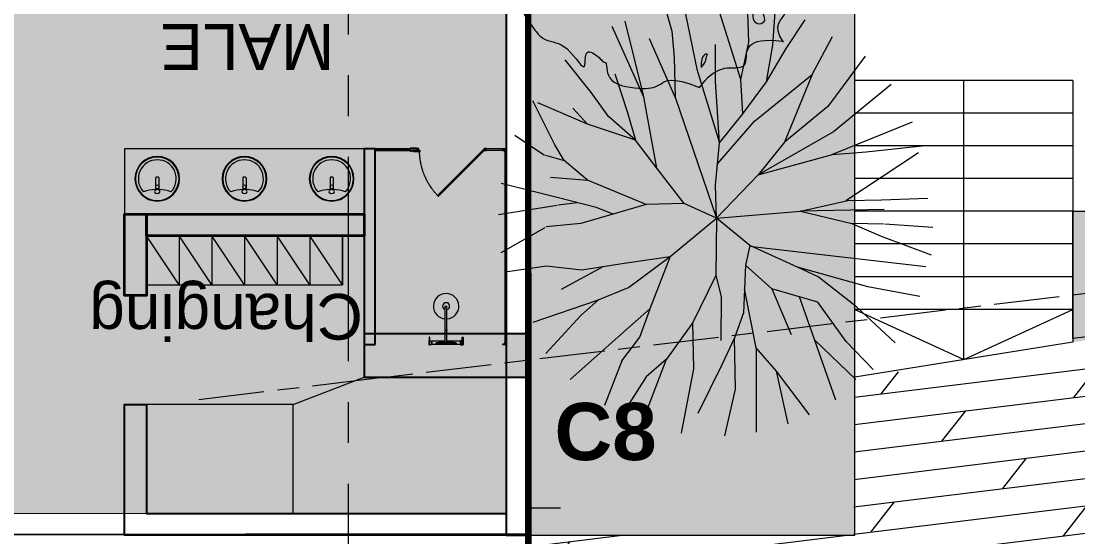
# Model space of a CAD drawing. Header units: millimetres. Extents: x -100356 to 314685, y 446 to 1273965.
# Drawn here: x 77091 to 86788, y 817353 to 822088 of the extents above; entities that cross this region are included whole.
import ezdxf

# ---------------------------------------------------------------- set-up
doc = ezdxf.new("R2010")
doc.units = ezdxf.units.MM
for name, pattern in [('CENTER', [2, 1.25, -0.25, 0.25, -0.25]), ('Dash', [6, 3, -3]), ('DASHED2', [0.375, 0.25, -0.125]), ('gf$0$CENTER2', [28.574999999999996, 19.05, -3.174999999999999, 3.174999999999999, -3.174999999999999]), ('gf$0$Kume - Grid Line', [10.5, 5.999999999999999, -1.25, 2, -1.25]), ('Kume - D_W Swings', [4.4, 1.5, -0.7, 1.5, -0.7])]:
    doc.linetypes.add(name, pattern=pattern)
for name, color, linetype, lineweight in [('20180221 BF$0$TUONG 2', 2, 'Continuous', 25), ('20180330-Ascent Plaza-TP-Ban ve so bo$0$KÍNH', 150, 'Continuous', 9), ('@ color hatch', 7, 'Continuous', 13), ('A-_DOOR----_E', 7, 'Continuous', 9), ('A.Concrete', 7, 'Continuous', 25), ('A1 - dp$0$FURNITURE', 8, 'Continuous', 5), ('A1 - dp$0$TUONG 2', 2, 'Continuous', 25), ('gf$0$A.Axis', 251, 'gf$0$CENTER2', 13), ('GJ', 1, 'Continuous', 13), ('Hatch-wall', 251, 'Continuous', 5), ('LC.HA', 250, 'Continuous', 9), ('LGI', 250, 'CENTER', 9), ('luoicot', 30, 'Continuous', 13), ('M-_SANIFIXR_E', 7, 'Continuous', 9), ('net thay', 137, 'Continuous', 15), ('TEXT', 6, 'Continuous', 20), ('Text 35', 250, 'Continuous', 15), ('TUONG 2', 2, 'Continuous', 35)]:
    doc.layers.add(name, color=color, linetype=linetype, lineweight=lineweight)
doc.layers.add('STR', color=7, linetype='Continuous')
doc.styles.add('ARIAL', font='Font - TrueType - Arial Bold.ttf')
doc.styles.add('VnArial', font='Font - TrueType - Arial.ttf')

# ---------------------------------------------------------------- blocks, each defined once
blk = doc.blocks.new('110_植栽_中_高木 - 落葉2_φ4000_H4000-V1-IDEA-4th Storey - Detail')
at = {"color": 139}
blk.add_circle((0, 0), 4.083539209320726, dxfattribs=at)
for points, knots in [([(365.8336339197122, 1970.758105612942), (182.024731166719, 1885.046606622171), (-187.9866294023814, 1991.145656943729), (83.71792239812203, 1850.718741303834), (-16.84201142261736, 1663.785694014805), (-147.572214932472, 1793.799395279086), (-283.4330709030619, 1866.646287958429)], [0, 0, 0, 0, 0.2443081337377229, 0.4912010019798524, 0.6832633446483942, 0.8338532355819013, 0.8338532355819013, 0.8338532355819013, 0.8338532355819013]), ([(1917.051509305194, 182.5020730877877), (1638.844395638269, 267.5585235358449), (1765.825428643147, 511.2544151605107), (1662.534473966341, 628.6739547642064), (1706.248314810451, 614.8817401702399), (1383.118931957346, 479.6976839306299), (1623.581479173503, 842.7980422936962), (1513.345203686389, 874.0407269198913), (1212.085104415193, 702.1880609825603), (1438.516716894635, 1010.081859185302), (1163.536683980317, 992.2879836169304), (1349.253460765642, 1294.846138203109), (1271.844893839094, 1442.272534434334), (1076.783058199217, 1450.098738462606), (951.9868307469296, 1528.984228550107), (942.355566635204, 1721.684780452459), (816.915749997017, 1496.121988930274), (605.3928072081762, 1868.184815135202), (366.5776544621913, 1966.118211921363)], [0, 0, 0, 0, 0.1954764873729301, 0.3246080807841762, 0.4741707537678634, 0.6992926840615917, 0.9430229745900518, 1.185822686116785, 1.414190091502004, 1.68613497291543, 1.960294277191301, 2.176068294551539, 2.370094760786492, 2.507984366272034, 2.65302817787326, 2.815093333388019, 3.053050596240767, 3.308650981133689, 3.308650981133689, 3.308650981133689, 3.308650981133689]), ([(-283.4330709030619, 1866.646287958429), (-364.1053146285703, 1737.543710789294), (-352.6621694163186, 1946.770492235781), (-886.0333763314993, 1742.028468577599), (-859.2790209038649, 1487.477780301415), (-1059.81911036669, 1784.909230028221), (-1417.150578713859, 1250.594508811366), (-1466.576539114001, 1237.350862637046), (-1417.150578713859, 1052.795296495839), (-1540.615888610482, 981.5125665913802), (-1616.380884073966, 1189.67518081225), (-1585.418251411, 895.0854091945803), (-1843.603309766972, 795.9774509082199), (-1947.065013787709, 520.4747243550373), (-1727.097471033281, 398.5678818837623), (-2013.17153600743, 158.523239474569), (-1607.353212073096, 150.0764162237756), (-1927.840925285826, 0.630541208141949), (-2015.3317482149, -186.9941340442747), (-1845.817625020747, -356.5082572384272), (-1675.24037877738, -185.9310109951184), (-1426.961244915321, -770.8399958889349), (-1865.316253335855, -321.9178309247945), (-1793.692285201745, -774.1337682191515), (-1479.331949677086, -975.5037204277469), (-1595.030449785001, -1042.302280609903), (-1467.757738535467, -1224.066549493582), (-1318.646071547933, -1437.02007948386), (-1075.43483340391, -1398.739960761799), (-797.8918176551815, -1871.035988067044), (-887.5878946124576, -1449.049123711709), (-676.1626681283233, -1602.658542245626), (-633.6914458587416, -1662.994508486125), (-592.5082461864222, -1640.882925078855), (-621.0146317949984, -1912.103067031887), (-149.7007300818805, -1972.135024277319), (9.14349533431232, -1930.341002262197), (130.4952378650778, -1809.666685537668), (465.5867365710437, -1945.052439069259)], [0, 0, 0, 0, 0.2551105489952942, 0.5385779040421137, 0.8628323798634627, 1.206627356599234, 1.49443389689193, 1.736400794001452, 1.841604848161207, 1.993383844255066, 2.173912043445651, 2.391073054556892, 2.628128826317921, 2.852957209684163, 3.104275514588132, 3.386110310659415, 3.695867653595903, 3.960124601196598, 4.178948190932685, 4.367044962266493, 4.672267997229715, 5.083493609718781, 5.553943908003594, 5.952736294592933, 6.21650924788471, 6.415770044232579, 6.584038465864664, 6.783094351566172, 7.07125644146267, 7.406292449756776, 7.745465215254528, 7.95503851567409, 8.059441608010253, 8.166955523352062, 8.384196213201125, 8.633563640704041, 8.855160081706682, 9.045666770768399, 9.045666770768399, 9.045666770768399, 9.045666770768399]), ([(1425.867045371037, -1424.089916930068), (1281.067804496386, -1228.064217274776), (1585.559578247136, -1069.877564820752), (1239.559020580258, -940.4376814151765), (1552.245870944229, -893.2500760892872), (1654.016987287207, -988.4976171820308), (1822.744367209496, -729.705350692966), (1816.204475134611, -532.1939084337209), (1763.21791411005, -280.6775106755085), (1883.05265069491, -56.28041840170044), (1917.051509305194, 182.5020730878459)], [0, 0, 0, 0, 0.2602696423532189, 0.5402776649011819, 0.7648325053200407, 0.9729255080642645, 1.148736406630297, 1.356568084136579, 1.549553351123584, 1.754397608701417, 1.754397608701417, 1.754397608701417, 1.754397608701417]), ([(47.11920354492031, 44.82459022692638), (72.17139245726867, -48.67145163478563), (47.35383828822523, -116.8571213203249), (-13.67498244316084, -116.8571213203249), (-94.40809231851017, -109.7938894350664), (-110.6587756767403, -49.14551348437089), (-63.89626652025618, 44.82459022692638)], [0, 0, 0, 0, 0.06298794835798491, 0.1216690485470552, 0.1776779442636637, 0.245698436042966, 0.245698436042966, 0.245698436042966, 0.245698436042966]), ([(1489.528463115392, -698.4945496213622), (1558.626047922298, -629.3969648144557), (1571.436983678723, -616.5860290580895), (1496.10608624341, -573.0937151455437), (1609.953662315558, -470.5848972165841), (1477.530641562596, -386.2035952492733), (1635.730920088128, -266.9911346388399), (1521.46446689358, -142.6529088192619), (1401.188088310882, -380.9673140290543), (1311.616918294516, -193.0870449628565), (1377.547090989945, -450.9415355212404), (1193.133400338818, -360.6350292943534), (1203.463939038105, -586.9289664733224), (1457.221974712797, -421.1198580092168), (1405.866488227446, -611.3656312666135), (1497.087547274015, -702.5866903131246)], [0, 0, 0, 0, 0.05545187239706677, 0.1260716918052718, 0.2346686232856515, 0.3736416434709259, 0.5168994966368274, 0.6902108024521638, 0.866270124040647, 1.068926282079531, 1.254738596882081, 1.445578870364791, 1.646528748333133, 1.845214155794184, 2.01723629905058, 2.01723629905058, 2.01723629905058, 2.01723629905058]), ([(1254.161274262238, -974.875048691465), (1148.119576182449, -974.875048691465), (1061.35623096046, -1082.018856997602), (1079.058516277059, -1182.413505879347), (1146.818525054085, -1229.859574814211), (1241.860886007431, -1174.986842133338), (1169.479577079008, -1076.998781982169), (1251.118656054256, -1098.87390726438), (1307.777492045891, -1066.161913052725), (1265.209728105227, -974.875048691465)], [0, 0, 0, 0, 0.09455747389247111, 0.1827386351125621, 0.2632309143055276, 0.3491581973984682, 0.4355774142743436, 0.5098789920048055, 0.5784121538334418, 0.5784121538334418, 0.5784121538334418, 0.5784121538334418]), ([(465.5867365709273, -1945.052439069259), (640.478155073477, -1695.281608338642), (943.659977119707, -1741.938075501181), (1023.826270919002, -1661.771781701886), (988.4398268603254, -1360.533180837054), (1415.461209299276, -1412.964813775965)], [0, 0, 0, 0, 0.1982275061669139, 0.3960164778386281, 0.6275645962289388, 0.6275645962289388, 0.6275645962289388, 0.6275645962289388]), ([(481.5814669696265, -1714.579355883296), (538.477256680897, -1657.683566171909), (538.4772566808388, -1577.205871752754), (577.8477710683364, -1554.475294673), (482.2415370680974, -1562.83975631051), (482.2415370682138, -1708.968360487022)], [0, 0, 0, 0, 0.05643089622439371, 0.1171019053180198, 0.1957220914013187, 0.1957220914013187, 0.1957220914013187, 0.1957220914013187])]:
    blk.add_open_spline(points, degree=3, knots=knots, dxfattribs=at)
blk.add_open_spline([(-63.89626652025618, 44.82459022692638), (47.11920354492031, 44.82459022692638)], degree=1, dxfattribs=at)
blk = doc.blocks.new('110_植栽_中_高木 - 落葉1_φ4000_H5500-1445069-IDEA-4th Storey - Detail')
at = {"color": 139}
for p, q in [((-472.3833775519161, 1941.199493805179), (-408.4149558542995, 1714.849030846497)), ((-305.9823082759976, 1976.467862185324), (-180.7300701140193, 1367.584047282347)), ((224.3444087506505, 1271.989784197533), (-5.024473547935486, 2000.006284463801)), ((298.361235499382, 1613.364448597305), (285.0053920748178, 1979.601553272223)), ((518.1939491034718, 1585.750262425165), (540.9555240870686, 1934.037540279562)), ((-667.1264414931647, 1110.7801860295), (-958.0581679343013, 1759.767871280201)), ((-670.4398627280025, 1128.675911665079), (-837.7422901390819, 1807.726393850171)), ((640.9155051709386, 1556.773319429369), (813.1387722492218, 1820.02837959968)), ((-408.4149558542995, 1714.849030846497), (-388.7322772740154, 1473.737182348501)), ((879.2419983148575, 1317.288074884564), (1065.41289567959, 1665.346866565058)), ((-378.8910514115123, 1109.608196430025), (-614.5516459941864, 1644.93996847677)), ((-9.841452479362488, 1257.227945313207), (-9.841452479246072, 1591.832800116739)), ((224.3444087506505, 1271.989784197533), (298.361235499382, 1613.364448597305)), ((458.851465582964, 1251.692142394953), (518.1939491034718, 1585.750262425165)), ((458.851465582964, 1251.692142394953), (640.9155051709386, 1556.773319429485)), ((-388.7322772740154, 1473.737182348501), (-378.8910514115123, 1109.608196430025)), ((1363.799518465996, 1486.910044963588), (1020.801876902697, 1023.786250739591)), ((-1146.513700246694, 1148.973553468008), (-1389.116375565529, 1451.320603289409)), ((-180.7300701140193, 1367.584047282347), (29.52367794525344, 691.3524679344846)), ((-933.7781118154526, 1323.716515256441), (-819.2167762516765, 977.9643459039507)), ((242.3422285318375, 956.4526446290547), (224.3444087506505, 1271.989784197533)), ((348.0515382289886, 889.6186253511114), (879.2419983148575, 1317.288074884564)), ((879.2419983148575, 1317.288074884564), (624.9232863188954, 696.2730808960041)), ((29.52367794525344, 691.3524679344846), (-9.841452479362488, 1257.227945313207)), ((242.3422285318375, 956.4526446289383), (458.851465582964, 1251.692142394953)), ((1602.036249280092, 1226.910912772873), (1073.576743006823, 790.08796256606)), ((-1482.348481655121, 672.2847526994301), (-1684.951815665932, 1077.4914209001)), ((-989.0527254343033, 932.4647697778419), (-1146.513700246694, 1148.973553468008)), ((-546.19302546978, 457.6210855334066), (-670.4398627280025, 1128.675911665079)), ((-378.8910514115123, 1109.608196430025), (0, 0)), ((-1182.188370943069, 861.7301651008893), (-1639.809683084371, 1058.556496944861)), ((-1182.188370942953, 861.7301651008893), (-1319.17535233486, 1007.617680509924)), ((-819.2167762516765, 977.9643459039507), (-743.019583940506, 713.4952262614388)), ((1020.801876902697, 1023.786250739591), (624.9232863188954, 696.2730808960041)), ((-743.019583940506, 713.4952262614388), (-989.0527254343033, 932.4647697778419)), ((9.841127851861529, 496.9865918717114), (348.0515382289886, 889.6186253511114)), ((29.52367794525344, 691.3524679344846), (242.3422285318375, 956.4526446290547)), ((1796.167954056873, 879.676681542187), (1056.991548180697, 580.0629274089588)), ((-743.019583940506, 713.4952262614388), (-1182.188370943069, 861.7301651008893)), ((1073.576743006823, 790.08796256606), (383.8109844924184, 396.1129701685859)), ((-1850.213004051009, 759.4486308300402), (-1577.798580765724, 577.8388139770832)), ((-546.1930254929466, 457.6210855635582), (-743.019583940506, 713.4952262614388)), ((-9.841452479246072, 302.620417208178), (29.52367794525344, 691.3524679344846)), ((624.9232863188954, 696.2730808960041), (383.8109844924184, 396.1129701685859)), ((-1398.697381257894, 529.5860701234778), (-1482.348481655121, 672.2847526994301)), ((383.8109844924184, 396.1129701685859), (1064.092299819109, 582.4828861327842)), ((1064.092299819109, 582.4828861327842), (1374.093636631966, 607.0859509406146)), ((1854.660355448723, 598.603855076246), (1187.997541427729, 159.1331399901537)), ((1374.093636631966, 607.0859509406146), (1887.311337692081, 661.8959871827392)), ((-1570.001263380051, 577.5912872886984), (-1397.904682866763, 528.9194824814331)), ((-1182.188370943069, 347.5215771641815), (-1398.697381257894, 529.5860701234778)), ((-295.2394976615906, 132.8579099982744), (-546.19302546978, 457.6210855334066)), ((383.8109844924184, 396.1129701685859), (0, 0)), ((-1974.46955415071, 318.6226027156226), (-1450.808549284935, 187.0893754049903)), ((-1522.053621053696, 376.0710152747342), (-1182.188370943069, 347.5215771641815)), ((-644.6061913967133, 125.4765372104011), (-1182.188370943069, 347.5215771641815)), ((0, 0), (-9.841452479246072, 302.620417208178)), ((-1999.744347467902, 32.75557967426721), (-1462.213817477226, 119.0018555892166)), ((-1453.446340680006, 120.6552069316385), (-1277.585276153754, 143.8270499592181)), ((-1450.808549284935, 187.0893754049903), (-1104.362081289291, 100.5647440605098)), ((-644.6061913967133, 125.4765372104011), (-1244.926412820816, -51.66711611463688)), ((-1104.362081289291, 100.5647440605098), (-944.7665956824785, 36.90462391963229)), ((-295.2394976615906, 132.8579099982744), (-644.6061913967133, 125.4765372104011)), ((0, 0), (-295.2394976615906, 132.8579099982744)), ((772.5430352689, 63.96819517272525), (1205.561055898783, 162.3813610948855)), ((1205.561055898783, 162.3813610948855), (1515.562392592663, 167.3019740562886)), ((1515.562392592779, 167.3019740562886), (1938.739187479019, 182.0640396137023)), ((-423.1765680311946, -351.8274535147939), (0, 0)), ((0, 0), (-4.920839548110962, -526.510573686217)), ((0, 0), (772.5430352689, 63.96819517272525)), ((305.080270409584, -250.9537544391351), (0, 0)), ((1537.764085888863, 78.406571983709), (772.5430352689, 63.96819517272525)), ((772.5430352689, 63.96819517272525), (1241.235726595041, -49.82199959037825)), ((-1975.019242827431, -315.1973567311652), (-1570.586985945702, -88.12879469129257)), ((-1244.926412820816, -51.66711611463688), (-1563.964513659477, -80.1367654025089)), ((1534.199429512024, -56.9710327667417), (1241.235726595041, -49.82199959037825)), ((1241.235726595041, -49.82199959037825), (1511.872159600258, -167.9178440313553)), ((1984.387460947153, -87.80578596307896), (1545.460080504417, -57.6451576492982)), ((1511.872159600258, -167.9178440313553), (1971.205064989743, -338.2321318099275)), ((305.080270409584, -250.9537544391351), (268.1756732463837, -431.7880941579351)), ((1922.717954516411, -449.3434485273901), (302.8051798002562, -262.1018102309899)), ((743.0189040900441, -452.7006992447423), (305.080270409584, -250.9537544391351)), ((-846.3533629179001, -415.7958753603743), (-423.1765680311946, -351.8274535147939)), ((-806.9880057573318, -637.2254986847984), (-423.176568031311, -351.8274535147939)), ((-423.176568031311, -351.8274535147939), (-610.1616739033489, -834.0518305287696)), ((-1938.146543976152, -493.5973635487026), (-1559.848588943365, -440.3991668408271)), ((-1559.848588943365, -440.3991668408271), (-1235.085186838987, -474.8436842444353)), ((-1422.670295715332, -653.0823938259855), (-1040.719432005193, -445.3198036698159)), ((-1235.085186838987, -474.8436842444353), (-846.3533629179001, -415.7958753603743)), ((268.1756732463837, -431.7880941579351), (248.4932214021683, -869.7267278456129)), ((268.1756732463837, -431.7880941579351), (508.0575951337814, -651.3723742855946)), ((1389.152416825411, -631.5983466317412), (743.0189040900441, -452.7006992447423)), ((934.9246230125427, -541.2726392436307), (743.0189040900441, -452.7006992447423)), ((-4.920839548110962, -526.510573686217), (-216.5094636677532, -959.5285944119096)), ((-4.920839548110962, -526.510573686217), (44.28597009193618, -719.6464458090486)), ((1284.291316747665, -816.8294584905962), (934.9246230125427, -541.2726392436307)), ((-1092.386277675512, -755.3211164530367), (-806.9880057573318, -637.2254986847984)), ((364.6553201675415, -1191.166653582011), (258.3344473132165, -650.7574112483999)), ((931.2343899012776, -773.1584517749725), (508.0575951338978, -651.3723742855946)), ((508.0575951337814, -651.3723742855946), (685.201475143549, -1069.62832945399)), ((1865.403635564842, -721.3318651296431), (1389.152416825411, -631.5983466317412)), ((-1682.86504650116, -957.0682879311498), (-1092.386277675629, -755.3211164530367)), ((-1244.24843454361, -894.5838928524172), (-1076.959154009819, -745.2117366172606)), ((44.28597009193618, -719.6464458090486), (39.36535716068465, -1125.600868573412)), ((1097.032387258369, -1672.294927498093), (761.7112517039059, -724.371376727242)), ((1191.094798445702, -1134.804010587977), (931.2343899012776, -773.1584517749725)), ((-610.1616739033489, -834.0518305287696), (-905.4011716875248, -1094.846810894087)), ((-702.7137614487438, -1094.501361556584), (-607.6612464188365, -832.3146102534374)), ((248.4932214021683, -869.7267278456129), (164.8418943883153, -1100.99757709296)), ((1639.81895647163, -1145.008372557117), (1284.291316747782, -816.8294584905962)), ((-1566.533454947756, -1243.391860098112), (-1244.24843454361, -894.5838928525336)), ((-216.5094636677532, -959.5285944119096), (-457.6210854053497, -1296.593755696551)), ((-206.9887529610423, -1384.996144447359), (-216.5094636677532, -959.5285944119096)), ((-905.4011716964887, -1094.846810902003), (-1342.336628835881, -1482.626978749176)), ((-867.0234279631404, -1310.048825937207), (-702.7137614487438, -1094.501361556584)), ((164.8418943883153, -1100.99757709296), (51.66688954841811, -1342.1098789362)), ((174.7493087053299, -1572.893835027469), (164.8418943883153, -1100.99757709296)), ((1277.647537231445, -1483.431977648404), (902.3350493051112, -1121.902565224096)), ((1437.54405864724, -1390.509785178583), (1191.094798445702, -1134.804010587977)), ((364.6553201675415, -1191.166653582011), (364.6553201676579, -1966.613957091235)), ((551.640426158905, -1405.215130791184), (364.6553201675415, -1191.166653582011)), ((-1023.995621692622, -1717.988169337506), (-863.7940207718639, -1307.639067488839)), ((-682.3965194456978, -1879.996109963395), (-457.6210854053497, -1296.593755696551)), ((-457.6210854053497, -1296.593755696551), (-644.6061913967133, -1458.975343464059)), ((51.66688954853453, -1342.109878936084), (-169.7627338171005, -1794.81046484469)), ((-321.1341239243047, -1974.06262759841), (-206.9887529610423, -1384.996144447359)), ((658.8646988865221, -1888.371703820652), (551.640426158905, -1405.215130791184)), ((854.572331060539, -1808.246806775918), (551.640426158905, -1405.215130791184)), ((-644.6061913967133, -1458.975343464059), (-865.7228582014795, -1802.934917299193)), ((76.22358119627461, -1998.559568514), (174.7493087053299, -1572.893835027469))]:
    blk.add_line(p, q, dxfattribs=at)
blk = doc.blocks.new('SITE')
at = {"layer": 'GJ', "color": 2, "linetype": 'DASHED2', "ltscale": 200, "const_width": 50, "elevation": -1.948401880183878e-06}
blk.add_lwpolyline([(-29878.63724851527, 42740.08829556103), (-25969.8822123002, 42803.69467001787), (-21953.70208691485, 42762.33819735248), (-17824.85726146697, 42747.82105758612), (-8761.388092617854, 42796.05047907075), (-2287.339617544902, 42907.87486342783), (-2255.000619305414, 42909.88816991018), (-1185.958073573885, 35376.80779356154), (-1156.783467286848, 8044.275215967384), (-171.9813663010718, -62.86530163977295), (-42868.96356875566, 0.1675262849894352)], dxfattribs=at)
blk = doc.blocks.new('*U674')
at = {"layer": 'A1 - dp$0$FURNITURE'}
blk.add_lwpolyline([(-150.0000004104804, 225.0000020981533), (-149.9999996547122, -225.0000020981242), (150.0000004104804, 225.0000020547013)], dxfattribs=at)
blk = doc.blocks.new('*U675')
at = {"layer": 'A1 - dp$0$TUONG 2', "color": 0, "linetype": 'ByBlock', "lineweight": -2}
for p in [(0, 0), (300, 0), (600, 0), (900, 0), (1200, 0), (1500, 0)]:
    blk.add_blockref('*U674', p, dxfattribs=at)
blk = doc.blocks.new('A1 - dp$0$A$C588A0D6B')
for p, q in [((-121.7251131935045, -37.78366544656456), (122.5283977752551, -37.78366544656456)), ((-121.7251131935045, -58.70484054647386), (-121.7251131935045, -37.78366544656456)), ((122.5283977752551, -58.70484054647386), (-121.7251131935045, -58.70484054647386)), ((-11.46586165577173, -64.49735840037465), (-11.46586165577173, -211.0898941718042)), ((9.415827855467796, -64.82836886681616), (9.415827855467796, -211.0898941718042)), ((122.5283977752551, -37.78366544656456), (122.5283977752551, -58.70484054647386)), ((9.415827855467796, -211.0898941718042), (-11.46586165577173, -211.0898941718042)), ((9.415827855467796, -219.6634982507676), (-11.46586165577173, -219.6634982507676)), ((-11.46586165577173, -219.6634982507676), (-11.46586165577173, -507.3952867165208)), ((9.415827855467796, -219.6634982507676), (9.415827855467796, -507.3952867165208)), ((9.415827855467796, -507.3952867165208), (-11.46586165577173, -507.3952867165208))]:
    blk.add_line(p, q)
for points in [[(-177.8687139265239, -36.92510747909546), (-207.6407619630918, -36.92510747909546), (-207.6407619630918, -82.01341933757067), (-177.8687139265239, -82.01341933757067)], [(-207.6407619630918, -36.92510747909546), (-197.0983718046919, -36.92510747909546), (-197.0983718046919, -129.2704258076847), (-207.6407619630918, -129.2704258076847)], [(178.6719985073432, -36.92510747909546), (208.4440465448424, -36.92510747909546), (208.4440465448424, -82.01341933757067), (178.6719985073432, -82.01341933757067)], [(208.4440465448424, -36.92510747909546), (197.9016563855112, -36.92510747909546), (197.9016563855112, -129.2704258076847), (208.4440465448424, -129.2704258076847)]]:
    blk.add_lwpolyline(points, close=True)
blk.add_lwpolyline([(-11.46586165577173, -82.1396761611104), (-171.1410752451047, -82.1396761611104), (-171.1410752451047, -37.78366544656456), (171.9443598249927, -37.78366544656456), (171.9443598249927, -82.1396761611104), (9.415827855467796, -82.1396761611104)])
for centre, radius, start, end in [((0.4016422899439931, 430.9115530773997), 504.6178329296233, 255.9943066316438, 268.6524047929271), ((0, 0), 65.50858893449691, 243.6551848052865, 296.3448151947135), ((0.4016422899439931, 430.9115530773997), 504.6178329296233, 271.0235513243911, 284.0056933683562), ((-8.205132241360843, -215.3766962103546), 5.386002974314049, 127.2582085746535, 232.7417914253465), ((6.15509844198823, -215.3766962103546), 5.386002974314049, 307.2582085746535, 52.74179142534651), ((-1.025016900151968, -507.3952867165208), 155.4941082644509, 93.8500929791058, 86.1499070208942), ((-1.025016900151968, -507.3952867165208), 42.97893407393712, 104.059498057962, 75.94050194203797)]:
    blk.add_arc(centre, radius, start, end)
blk = doc.blocks.new('X-GRID')
at = {"layer": 'LGI', "ltscale": 1500}
for p, q in [((-49499.99921768473, 49486.83894699802), (-49499.99921768485, -7272.626217615738)), ((-47849.99921768496, -7272.626217615734), (-47849.99921768485, 30849.96715951794))]:
    blk.add_line(p, q, dxfattribs=at)
blk = doc.blocks.new('A$C60262ED2')
at = {"layer": 'LC.HA'}
h = blk.add_hatch(color=256, dxfattribs=at)
h.dxf.hatch_style = 1
h.paths.add_polyline_path([(55408.00860510196, 36133.99729639734), (55408.00860510196, 35733.99729639734), (56908.00860510196, 35733.99729639734), (56908.00860510196, 36133.99729639734)])
at = {"layer": 'STR', "ltscale": 1000, "elevation": 6.706806565628017e-05}
blk.add_lwpolyline([(55408.00860510196, 36133.99729639734), (55408.00860510196, 35733.99729639734), (56908.00860510196, 35733.99729639734), (56908.00860510196, 36133.99729639734)], close=True, dxfattribs=at)
at = {"rotation": 180}
blk.add_blockref('X-GRID', (7408.778555928438, 51484.01189456624, 6.706806565628017e-05), dxfattribs=at)
at = {"layer": 'Text 35', "ltscale": 1000, "style": 'ARIAL'}
blk.add_text('C8', height=525, dxfattribs=at).set_placement((57153.24989483494, 34973.51632592268, 6.706806565628017e-05))
blk = doc.blocks.new('column')
at = {"layer": 'luoicot', "ltscale": 0.5}
blk.add_blockref('A$C60262ED2', (-47108.64113252342, -40383.94843114301, -6.68157683473537e-05), dxfattribs=at)
blk = doc.blocks.new('gf$0$grid tower-gf')
at = {"layer": 'gf$0$A.Axis', "linetype": 'gf$0$Kume - Grid Line', "lineweight": 9, "ltscale": 100}
blk.add_line((-4082.447006091184, 4852.59579910124), (-65443.4643152369, -2497.555253408675), dxfattribs=at)

msp = doc.modelspace()

# ---------------------------------------------------------------- hatches: boundary and pattern name
at = {"layer": '@ color hatch', "ltscale": 0.5}
h = msp.add_hatch(dxfattribs=at)
h.set_pattern_fill('CROSS', color=139, scale=300)
h.set_pattern_definition([(0, (403133.1360193419, 611737.2349719522), (75, 75), [37.5, -112.5]), (90, (403151.8860193419, 611718.4849719522), (-74.99999999999999, 75), [37.5, -112.5])])
h.paths.add_polyline_path([(83212.42422707907, 808373.6889725882), (81740.74761124681, 808168.4063977107)], flags=17)
h.paths.add_polyline_path([(83212.42422707907, 808373.6889725882), (84695.00294770404, 808551.5024465094), (100028.8624811895, 810388.2729722965), (100147.7974075292, 809395.3986052352), (91608.83811898918, 808372.5295216006), (88109.66221018291, 807953.3782555647), (84610.48275086969, 807534.2278126018), (83172.2955748537, 807361.9540181591), (81734.10839883772, 807189.6802237163), (81738.94828693486, 807724.2131789902), (81740.88392267974, 808197.6405487135)])
h.paths.add_polyline_path([(121932.7370350757, 824404.0149546609), (119016.8162593673, 823356.3965167147), (133716.4468027565, 825116.7511453344), (134113.8031801931, 825164.3483264789), (133698.6463321209, 828631.2160574729)])
h.paths.add_polyline_path([(112560.7605529996, 825816.0341125375), (113575.8765709283, 822703.1197447677), (114587.9706972114, 822824.9630658368), (113397.0674534474, 826476.9395420837), (110511.5235426036, 828239.996312139), (97296.61770186228, 824787.2103187034), (97712.65726879232, 821294.7794819064), (89772.1964843957, 820342.1531015661), (86740.94967440043, 820342.1531015661), (86740.94967440043, 819142.1531015661), (99597.78295944804, 820713.3954647214), (99174.82308025133, 824244.377111623), (110328.6136288808, 827158.6356197153)])
edge = h.paths.add_edge_path()
edge.add_line((81224.42878567292, 829868.278549236), (80090.9496744006, 829868.278549236))
edge.add_line((80090.9496744006, 829868.278549236), (80090.94711980438, 830068.4128101026))
edge.add_line((80090.94711980438, 830068.4128101026), (80090.94410195317, 825328.0115999916))
edge.add_line((80090.94410195317, 825328.0115999916), (81741.05486908909, 825328.0312853365))
edge.add_line((81741.05486908909, 825328.0312853366), (81739.99189417557, 817368.4006918883))
edge.add_line((81739.99189417557, 817368.4006918883), (84740.96152757898, 817368.4006918883))
edge.add_line((84740.96152757898, 817368.4006918883), (84740.89602219009, 823594.9207396888))
edge.add_arc((86677.59327016228, 828420.8096494845), 5199.999999999248, 187.9645856006275, 248.1337128818804, ccw=False)
edge.add_line((81527.75297887837, 827700.292491978), (81224.42878567292, 829868.278549236))
msp.add_hatch(color=61, dxfattribs=at).paths.add_polyline_path([(71540.75079230608, 825127.8722700648), (81540.89602008606, 825127.8722700648), (81540.89602008606, 817568.3761704818), (71540.75079230608, 817568.3761704818)])
at = {"layer": 'Hatch-wall', "ltscale": 0.5}
h = msp.add_hatch(dxfattribs=at)
h.set_pattern_fill('DOLMIT', color=256, scale=1000, angle=7)
h.set_pattern_definition([(7, (99776.20337113067, 819223.8943794586), (-30.46733585128687, 248.1365379103305), []), (51.99999999999999, (99776.20337113067, 819223.8943794586), (-557.2077465882226, 435.3384033875757), [353.5533905932736, -707.1067811865472])])
h.paths.add_polyline_path([(84695.36006787866, 817366.267946003), (84730.95769987609, 817370.5334377736), (84740.94967440043, 818818.4053761467), (97812.01495838816, 820487.1601001949), (98303.99350324307, 816379.9922622958), (95524.22128039964, 816045.775285581), (84741.01982657377, 814668.4973941159), (81740.74391246848, 814668.1474764689), (81739.99189410427, 817368.4006918883)])
h.paths.add_polyline_path([(99598.7268778709, 820705.5153822775), (99597.7829594332, 820713.3954647195), (99174.82308025133, 824244.377111623), (110352.9546576909, 827164.9954352414), (112560.7605529996, 825816.0341125375), (113099.7540799333, 824163.178020728), (113638.747606867, 822510.3219289184), (132363.5277058644, 824638.2517300725), (132518.5391540439, 823344.4099920088), (131128.6730470941, 823177.9171586473), (131128.6732187982, 823177.9244118347), (108291.7377995865, 820442.2652863823), (108630.1492126424, 817617.1800627082), (100091.2171539101, 816594.0754762497)])
at = {"layer": 'M-_SANIFIXR_E'}
for points in [[(80710.947476777, 820921.2577213013), (80670.947476777, 820921.2577213013), (80670.947476777, 820916.2577213013), (80710.947476777, 820916.2577213013)], [(80710.947476777, 820899.2577213012), (80670.947476777, 820899.2577213012), (80670.947476777, 820904.2577213012), (80710.947476777, 820904.2577213012)]]:
    msp.add_hatch(color=10, dxfattribs=at).paths.add_polyline_path(points, flags=0)
msp.add_hatch(color=10, dxfattribs=at).paths.add_polyline_path([(80755.16765628695, 820899.2577213014), (80719.23174802451, 820899.2577213013), (80719.23174802451, 820894.2577213013), (80690.94747677706, 820894.2577213013), (80690.947476777, 820889.2577213013), (80755.16765628695, 820889.2577213013)])

# ---------------------------------------------------------------- linework, layer by layer
at = {"color": 3, "linetype": 'Dash', "ltscale": 30, "const_width": 49.99999999999999, "elevation": 6.889417565665579e-05}
msp.add_lwpolyline([(80090.85129484381, 834768.3696307975), (80090.84707714534, 830068.3705573049), (80090.94869838304, 830068.3686956549), (80091.09120399387, 825331.035499379), (81741.03094892528, 825331.0561877628), (81740.11475416854, 818818.3707156917), (81740.5181929306, 818818.1907399476), (81740.51819293048, 818921.0355502632), (81740.13739917356, 818921.0993394926), (81740.1375429317, 817867.9244129412), (81740.86429230006, 817868.3416509225), (81740.90809841266, 804668.3416509251), (81739.97716190467, 804667.8964572853), (81739.9772635683, 803618.2342087256), (81740.87984372185, 803618.3994517049), (81740.87984372185, 803768.3553883564), (81739.08314660947, 803768.3412568053), (81738.94691710336, 798321.3081148177)], dxfattribs=at)
at = {"elevation": 6.914647296558746e-05}
msp.add_lwpolyline([(38915.74322736193, 824968.35648911), (71340.74858635628, 825068.3564930831), (71340.74860046453, 817368.3761158107), (81751.93354348907, 817379.4889616779), (81751.93354348907, 814668.3292963956), (71941.652720111, 814668.3292963956), (71941.652720111, 801968.3454803843), (54048.6662710898, 801968.3454803843), (54048.66627174179, 803693.3671433348), (59640.53066974296, 803693.3653976887), (70440.88655411475, 803693.365397688), (70440.88655411509, 808744.053126794), (63470.88503434636, 808744.053126794), (63540.75056303531, 820868.3495664162), (62229.80642477548, 820868.3495664162), (62190.52942002675, 820868.3495680593), (62190.52942002677, 823468.3853138605), (46440.88773959018, 823465.3320955373), (46442.42490946847, 815748.1972211408), (42240.88470499495, 815840.36145202), (42270.74649223137, 823465.3320955373), (38915.88470527862, 823468.3853050639)], close=True, dxfattribs=at)
at = {"layer": '20180221 BF$0$TUONG 2', "ltscale": 0.5, "elevation": -2.52726297953932e-07}
for points in [[(81540.89602219009, 817368.3761704818), (81740.75373053689, 817368.3761704818), (81740.75655768804, 825128.0192686879), (81540.89884934125, 825128.0192686879)], [(81540.89602219009, 817568.3761704818), (81540.89602219009, 817368.3761704818), (78040.94557875097, 817368.3761704818), (78040.94557875097, 818568.3761704818), (78240.9477704155, 818568.3761704818), (78240.94778217257, 817568.3761704818)]]:
    msp.add_lwpolyline(points, close=True, dxfattribs=at)
at = {"layer": '@ color hatch', "color": 250, "linetype": 'Dash', "ltscale": 10, "const_width": 10, "elevation": 6.914690195461232e-05}
msp.add_lwpolyline([(71540.75079230608, 825127.8722700648), (81540.89602008606, 825127.8722700648), (81540.89602008606, 817568.3761704818), (71540.75079230608, 817568.3761704818)], close=True, dxfattribs=at)
at = {"layer": 'A-_DOOR----_E'}
for p, q in [((81335.46219540281, 820912.7430026755, 6.889417565665839e-05), (80911.19812669091, 820488.4789339636, 6.889417565665839e-05)), ((81340.94747677706, 820901.2577213013, 6.889417565665839e-05), (80919.6834080651, 820479.9936525893, 6.889417565665839e-05)), ((81340.94747677706, 820907.2577213013, 6.889417565665839e-05), (81335.46219540281, 820912.7430026755, 6.889417565665839e-05)), ((80919.6834080651, 820479.9936525893, 6.889417565665839e-05), (80911.19812669091, 820488.4789339636, 6.889417565665839e-05))]:
    msp.add_line(p, q, dxfattribs=at)
at = {"layer": 'A-_DOOR----_E', "linetype": 'Kume - D_W Swings'}
for radius, start, end in [(600.0000000000006, 180, 180.4829629126925), (600, 181.448888739523, 224.9999999999954)]:
    msp.add_arc((81343.94747677706, 820904.2577213013, 6.889417565665839e-05), radius, start, end, dxfattribs=at)
at = {"layer": 'A1 - dp$0$FURNITURE'}
for points, elevation in [([(78040.94556464236, 820316.2577152308), (80239.98003914008, 820316.2577201307), (80239.98003914008, 820916.2577197978), (78040.94556464236, 820916.2577148979)], 6.889417565665839e-05), ([(78240.94777883466, 820116.255416552), (78240.94777883466, 819666.255416552), (80040.94778011598, 819666.2554755725), (80040.94778005079, 820116.2554797688)], 6.86418782956607e-05), ([(79586.47364712523, 818568.3761704813), (80239.98004099702, 818818.3707335009), (81540.8960069359, 818818.3707471868), (81540.89602219009, 817568.3761704818), (79586.47364712523, 817568.3761704818)], 6.914647301765608e-05), ([(79586.47364712523, 818568.3761704813), (78240.94778217257, 818568.3761704813), (78240.94778217257, 817568.3761704813), (79586.47364712523, 817568.3761704813)], 6.864144935870446e-05)]:
    msp.add_lwpolyline(points, close=True, dxfattribs=dict(at, elevation=elevation))
at = {"layer": 'A1 - dp$0$TUONG 2', "ltscale": 0.5, "elevation": 6.914647301765608e-05}
msp.add_lwpolyline([(80339.97749819494, 819118.3707335009), (80339.977495966, 820916.2577190828), (80239.98003876813, 820916.2577190828), (80239.98004099702, 819118.3707335009)], close=True, dxfattribs=at)
at = {"layer": 'M-_SANIFIXR_E', "color": 8}
for p, q in [((80339.977495966, 820904.2577211139, 6.914647301765608e-05), (80339.977495966, 820916.2577211139, 6.914647301765608e-05)), ((80737.94747677706, 820916.2577213013, 6.889417565665839e-05), (80339.977495966, 820916.2577211139, 6.914647301765608e-05)), ((80339.977495966, 820904.2577211139, 6.914647301765608e-05), (80737.94747677706, 820904.2577213013, 6.889417565665839e-05)), ((80660.94747677706, 820904.2577213013, 6.889417565665839e-05), (80339.977495966, 820904.2577211139, 6.914647301765608e-05)), ((80339.977495966, 820904.2577211139, 6.914647301765608e-05), (80339.977495966, 820884.2577211139, 6.914647301765608e-05)), ((80339.977495966, 820884.2577211139, 6.914647301765608e-05), (80342.977495966, 820884.2577211139, 6.914647301765608e-05)), ((80342.977495966, 820884.2577211139, 6.914647301765608e-05), (80342.977495966, 820901.2577211139, 6.914647301765608e-05)), ((80342.977495966, 820901.2577211139, 6.914647301765608e-05), (80660.94747677706, 820901.2577213013, 6.889417565665839e-05)), ((80660.947476777, 820921.2577213013, 6.889417565665839e-05), (80660.947476777, 820916.2577213013, 6.889417565665839e-05)), ((80669.73427334147, 820921.2577213013, 6.889417565665839e-05), (80660.94747677706, 820921.2577213013, 6.889417565665839e-05)), ((80660.94747677706, 820921.2577213013, 6.889417565665839e-05), (80720.94747677706, 820921.2577213013, 6.889417565665839e-05)), ((80660.94747677706, 820901.2577213013, 6.889417565665839e-05), (80660.94747677706, 820904.2577213013, 6.889417565665839e-05)), ((80660.947476777, 820901.2577213014, 6.889417565665839e-05), (80660.947476777, 820894.2577213014, 6.889417565665839e-05)), ((80719.23174802451, 820894.2577213013, 6.889417565665839e-05), (80660.94747677706, 820894.2577213013, 6.889417565665839e-05)), ((80660.94747677706, 820894.2577213013, 6.889417565665839e-05), (80669.28763188665, 820894.2577213013, 6.889417565665839e-05)), ((80710.94747677706, 820921.2577213013, 6.889417565665839e-05), (80670.94747677706, 820921.2577213013, 6.889417565665839e-05)), ((80670.94747677706, 820921.2577213013, 6.889417565665839e-05), (80710.94747677706, 820921.2577213013, 6.889417565665839e-05)), ((80670.94747677706, 820916.2577213013, 6.889417565665839e-05), (80670.94747677706, 820921.2577213013, 6.889417565665839e-05)), ((80670.947476777, 820918.2577213013, 6.889417565665839e-05), (80670.947476777, 820916.2577213013, 6.889417565665839e-05)), ((80670.94747677706, 820918.2577213013, 6.889417565665839e-05), (80710.94747677706, 820918.2577213013, 6.889417565665839e-05)), ((80670.94747677706, 820918.2577213013, 6.889417565665839e-05), (80670.94747677706, 820916.2577213013, 6.889417565665839e-05)), ((80670.947476777, 820902.2577213012, 6.889417565665839e-05), (80670.947476777, 820904.2577213012, 6.889417565665839e-05)), ((80670.94747677706, 820902.2577213013, 6.889417565665839e-05), (80670.94747677706, 820904.2577213013, 6.889417565665839e-05)), ((80670.94747677706, 820904.2577213013, 6.889417565665839e-05), (80670.94747677706, 820899.2577213013, 6.889417565665839e-05)), ((80670.94747677706, 820902.2577213013, 6.889417565665839e-05), (80710.94747677706, 820902.2577213013, 6.889417565665839e-05)), ((80710.94747677706, 820899.2577213013, 6.889417565665839e-05), (80670.94747677706, 820899.2577213013, 6.889417565665839e-05)), ((80670.94747677706, 820899.2577213013, 6.889417565665839e-05), (80710.94747677706, 820899.2577213013, 6.889417565665839e-05)), ((80690.94747677706, 820889.2577213013, 6.889417565665839e-05), (80690.94747677706, 820894.2577213013, 6.889417565665839e-05)), ((80755.16765628701, 820889.2577213013, 6.889417565665839e-05), (80690.94747677706, 820889.2577213013, 6.889417565665839e-05)), ((80710.94747677706, 820921.2577213013, 6.889417565665839e-05), (80710.94747677706, 820916.2577213013, 6.889417565665839e-05)), ((80710.947476777, 820916.2577213013, 6.889417565665839e-05), (80710.947476777, 820918.2577213013, 6.889417565665839e-05)), ((80710.94747677706, 820916.2577213013, 6.889417565665839e-05), (80710.94747677706, 820918.2577213013, 6.889417565665839e-05)), ((80710.947476777, 820904.2577213012, 6.889417565665839e-05), (80710.947476777, 820902.2577213012, 6.889417565665839e-05)), ((80710.94747677706, 820904.2577213013, 6.889417565665839e-05), (80710.94747677706, 820902.2577213013, 6.889417565665839e-05)), ((80710.94747677706, 820899.2577213013, 6.889417565665839e-05), (80710.94747677706, 820904.2577213013, 6.889417565665839e-05)), ((80720.94747677706, 820921.2577213013, 6.889417565665839e-05), (80712.16068021265, 820921.2577213013, 6.889417565665839e-05)), ((80719.23174802451, 820899.2577213013, 6.889417565665839e-05), (80755.16765628701, 820899.2577213013, 6.889417565665839e-05)), ((80719.23174802451, 820894.2577213013, 6.889417565665839e-05), (80719.23174802451, 820899.2577213013, 6.889417565665839e-05)), ((80740.94747677706, 820919.2577213013, 6.889417565665839e-05), (80720.94747677706, 820919.2577213013, 6.889417565665839e-05)), ((80720.94747677706, 820919.2577213013, 6.889417565665839e-05), (80720.94747677706, 820916.2577213013, 6.889417565665839e-05)), ((80720.94747677706, 820916.2577213013, 6.889417565665839e-05), (80737.94747677706, 820916.2577213013, 6.889417565665839e-05)), ((80737.94747677706, 820904.2577213013, 6.889417565665839e-05), (80720.94747677706, 820904.2577213013, 6.889417565665839e-05)), ((80720.94747677706, 820904.2577213013, 6.889417565665839e-05), (80720.94747677706, 820901.2577213013, 6.889417565665839e-05)), ((80720.94747677706, 820901.2577213013, 6.889417565665839e-05), (80740.94747677706, 820901.2577213013, 6.889417565665839e-05)), ((80737.94747677706, 820904.2577213013, 6.889417565665839e-05), (80737.94747677706, 820916.2577213013, 6.889417565665839e-05)), ((80737.94747677706, 820916.2577213013, 6.889417565665839e-05), (80737.94747677706, 820904.2577213013, 6.889417565665839e-05)), ((80740.94747677706, 820901.2577213013, 6.889417565665839e-05), (80740.94747677706, 820919.2577213013, 6.889417565665839e-05)), ((80755.16765628701, 820899.2577213013, 6.889417565665839e-05), (80755.16765628701, 820899.2577213013, 6.889417565665839e-05)), ((80755.16765628701, 820889.2577213013, 6.889417565665839e-05), (80755.16765628701, 820889.2577213013, 6.889417565665839e-05)), ((81360.94747677706, 820919.2577213013, 6.889417565665839e-05), (81340.94747677706, 820919.2577213013, 6.889417565665839e-05)), ((81340.94747677706, 820919.2577213013, 6.889417565665839e-05), (81340.94747677706, 820901.2577213013, 6.889417565665839e-05)), ((81340.94747677706, 820901.2577213013, 6.889417565665839e-05), (81360.94747677706, 820901.2577213013, 6.889417565665839e-05)), ((81343.94747677706, 820916.2577213013, 6.889417565665839e-05), (81343.94747677706, 820904.2577213013, 6.889417565665839e-05)), ((81540.94747677706, 820916.2577213013, 6.889417565665839e-05), (81343.94747677706, 820916.2577213013, 6.889417565665839e-05)), ((81343.94747677706, 820904.2577213013, 6.889417565665839e-05), (81343.94747677706, 820916.2577213013, 6.889417565665839e-05)), ((81343.94747677706, 820916.2577213013, 6.889417565665839e-05), (81360.94747677706, 820916.2577213013, 6.889417565665839e-05)), ((81343.94747677706, 820904.2577213013, 6.889417565665839e-05), (81528.94747677706, 820904.2577213013, 6.889417565665839e-05)), ((81360.94747677706, 820904.2577213013, 6.889417565665839e-05), (81343.94747677706, 820904.2577213013, 6.889417565665839e-05)), ((81360.94747677706, 820916.2577213013, 6.889417565665839e-05), (81360.94747677706, 820919.2577213013, 6.889417565665839e-05)), ((81360.94747677706, 820901.2577213013, 6.889417565665839e-05), (81360.94747677706, 820904.2577213013, 6.889417565665839e-05)), ((81508.94747677706, 820904.2577213013, 6.889417565665839e-05), (81508.94747677706, 820901.2577213013, 6.889417565665839e-05)), ((81528.94747677706, 820904.2577213013, 6.889417565665839e-05), (81508.94747677706, 820904.2577213013, 6.889417565665839e-05)), ((81508.94747677706, 820901.2577213013, 6.889417565665839e-05), (81525.94747677706, 820901.2577213013, 6.889417565665839e-05)), ((81525.94747677706, 820901.2577213013, 6.889417565665839e-05), (81525.94747677706, 820884.2577213013, 6.889417565665839e-05)), ((81525.94747677706, 820884.2577213013, 6.889417565665839e-05), (81528.94747677706, 820884.2577213013, 6.889417565665839e-05)), ((81528.94747677706, 820904.2577213013, 6.889417565665839e-05), (81528.94747677706, 819118.3707335009, 6.889417570872701e-05)), ((81528.94747677706, 820884.2577213013, 6.889417565665839e-05), (81528.94747677706, 820904.2577213013, 6.889417565665839e-05)), ((81540.94747677706, 819118.3707335009, 6.889417570872701e-05), (81540.94747677706, 820916.2577213013, 6.889417565665839e-05)), ((78325.46280189119, 820648.4847217146, 6.889417565665839e-05), (78325.46280189119, 820538.3794109627, 6.889417565665839e-05)), ((78355.46280189119, 820648.4847217146, 6.889417565665839e-05), (78355.46280189119, 820538.3794109627, 6.889417565665839e-05)), ((79125.46280189119, 820648.4847217146, 6.889417565665839e-05), (79125.46280189119, 820538.3794109627, 6.889417565665839e-05)), ((79155.46280189119, 820648.4847217146, 6.889417565665839e-05), (79155.46280189119, 820538.3794109627, 6.889417565665839e-05)), ((79925.46280189119, 820648.4847217146, 6.889417565665839e-05), (79925.46280189119, 820538.3794109627, 6.889417565665839e-05)), ((79955.46280189119, 820648.4847217146, 6.889417565665839e-05), (79955.46280189119, 820538.3794109627, 6.889417565665839e-05)), ((81525.94747677706, 819121.3707335009, 6.889417570872701e-05), (81508.94747677706, 819121.3707335009, 6.889417570872701e-05)), ((81508.94747677706, 819121.3707335009, 6.889417570872701e-05), (81508.94747677706, 819118.3707335009, 6.889417570872701e-05)), ((81508.94747677706, 819118.3707335009, 6.889417570872701e-05), (81528.94747677706, 819118.3707335009, 6.889417570872701e-05)), ((81528.94747677706, 819138.3707335009, 6.889417570872701e-05), (81525.94747677706, 819138.3707335009, 6.889417570872701e-05)), ((81525.94747677706, 819138.3707335009, 6.889417570872701e-05), (81525.94747677706, 819121.3707335009, 6.889417570872701e-05)), ((81528.94747677706, 819118.3707335009, 6.889417570872701e-05), (81528.94747677706, 819138.3707335009, 6.889417570872701e-05)), ((81528.94747677706, 819118.3707335009, 6.889417570872701e-05), (81540.94747677706, 819118.3707335009, 6.889417570872701e-05))]:
    msp.add_line(p, q, dxfattribs=at)
for centre, radius, start, end in [((78340.46280189119, 820641.1117686236, 6.889417565665839e-05), 204.9999999999997, 0, 180), ((78340.46280189119, 820641.1117686236, 6.889417565665839e-05), 199.5192147538089, 90, 270), ((78340.46280189119, 820641.1117686236, 6.889417565665839e-05), 174.0616793260242, 90, 223.7878250767583), ((78340.46280189119, 820641.1117686236, 6.889417565665839e-05), 199.5192147538088, 270, 90), ((78340.46280189119, 820641.1117686236, 6.889417565665839e-05), 174.0616793260243, 316.2121749232417, 90), ((79140.46280189119, 820641.1117686236, 6.889417565665839e-05), 204.9999999999997, 0, 180), ((79140.46280189119, 820641.1117686236, 6.889417565665839e-05), 199.5192147538089, 90, 270), ((79140.46280189119, 820641.1117686236, 6.889417565665839e-05), 174.0616793260242, 90, 223.7878250767583), ((79140.46280189119, 820641.1117686236, 6.889417565665839e-05), 199.5192147538088, 270, 90), ((79140.46280189119, 820641.1117686236, 6.889417565665839e-05), 174.0616793260243, 316.2121749232417, 90), ((79940.46280189119, 820641.1117686236, 6.889417565665839e-05), 204.9999999999996, 0, 180), ((79940.46280189119, 820641.1117686236, 6.889417565665839e-05), 199.5192147538089, 90, 270), ((79940.46280189119, 820641.1117686236, 6.889417565665839e-05), 174.0616793260242, 90, 223.7878250767583), ((79940.46280189119, 820641.1117686236, 6.889417565665839e-05), 199.5192147538089, 270, 90), ((79940.46280189119, 820641.1117686236, 6.889417565665839e-05), 174.0616793260243, 316.2121749232417, 90), ((78340.46280189119, 820641.1117686236, 6.889417565665839e-05), 204.9999999999997, 180, 0), ((78339.69888859794, 820566.2577217437, 6.889417565665839e-05), 16.80563894265992, 90, 270), ((78339.69888859794, 820566.2577217437, 6.889417565665839e-05), 16.80563894266015, 270, 90), ((79140.46280189119, 820641.1117686236, 6.889417565665839e-05), 204.9999999999997, 180, 0), ((79139.69888859794, 820566.2577217437, 6.889417565665839e-05), 16.80563894265992, 90, 270), ((79139.69888859794, 820566.2577217437, 6.889417565665839e-05), 16.80563894266015, 270, 90), ((79940.46280189119, 820641.1117686236, 6.889417565665839e-05), 204.9999999999995, 180, 0), ((79939.69888859794, 820566.2577217437, 6.889417565665839e-05), 16.80563894265998, 90, 270), ((79939.69888859794, 820566.2577217437, 6.889417565665839e-05), 16.80563894266015, 270, 90), ((78340.46280189119, 820177.1822802441, 6.889417565665839e-05), 365.743681821467, 92.35049256923824, 110.0941670198637), ((78340.46280189119, 820177.1822802441, 6.889417565665839e-05), 365.7436818214671, 69.90583298013628, 87.64950743076176), ((79140.46280189119, 820177.1822802441, 6.889417565665839e-05), 365.743681821467, 92.35049256923824, 110.0941670198637), ((79140.46280189119, 820177.1822802441, 6.889417565665839e-05), 365.7436818214671, 69.90583298013628, 87.64950743076176), ((79940.46280189119, 820177.1822802441, 6.889417565665839e-05), 365.7436818214666, 92.35049256923824, 110.0941670198637), ((79940.46280189119, 820177.1822802441, 6.889417565665839e-05), 365.7436818214669, 69.90583298013628, 87.64950743076176)]:
    msp.add_arc(centre, radius, start, end, dxfattribs=at)
for centre, major_axis, ratio, start_param, end_param in [((78340.46280189119, 820648.4847217146, 6.889417565665839e-05), (15, -5.510910596163088e-15), 0.5773502691896245, 6.563712636189246e-15, 3.141592653589786), ((79140.46280189119, 820648.4847217146, 6.889417565665839e-05), (15, -5.510910596163088e-15), 0.5773502691896245, 6.563712636189246e-15, 3.141592653589786), ((79940.46280189119, 820648.4847217146, 6.889417565665839e-05), (15, -5.510910596163088e-15), 0.5773502691896245, 6.563712636189246e-15, 3.141592653589786), ((78340.46280189119, 820523.9794109627, 6.889417565665839e-05), (25, -9.184850993605149e-15), 0.72, 0, 3.141592653589789), ((78340.46280189119, 820523.9794109627, 6.889417565665839e-05), (25, -9.184850993605149e-15), 0.72, 3.141592653589788, 6.283185307179586), ((79140.46280189119, 820523.9794109627, 6.889417565665839e-05), (25, -9.184850993605149e-15), 0.72, 0, 3.141592653589789), ((79140.46280189119, 820523.9794109627, 6.889417565665839e-05), (25, -9.184850993605149e-15), 0.72, 3.141592653589788, 6.283185307179586), ((79940.46280189119, 820523.9794109627, 6.889417565665839e-05), (25, -9.184850993605149e-15), 0.72, 0, 3.141592653589789), ((79940.46280189119, 820523.9794109627, 6.889417565665839e-05), (25, -9.184850993605149e-15), 0.72, 3.141592653589788, 6.283185307179586)]:
    msp.add_ellipse(centre, major_axis=major_axis, ratio=ratio, start_param=start_param, end_param=end_param, dxfattribs=at)
at = {"layer": 'net thay', "ltscale": 0.5}
for points, elevation in [([(81740.24697625251, 817367.8238334662), (84740.89602219009, 817368.3761704818), (84740.89602219009, 823594.9207396888)], -2.52726297953932e-07), ([(86740.94967440043, 821542.1531015661), (84740.94967440043, 821542.1531015661)], 6.889417565665839e-05), ([(85740.94967440043, 818980.2792388564), (85740.94967440043, 821542.1531015661)], 6.889417565665839e-05), ([(86740.94967440043, 821542.1531015661), (86740.94967440043, 819142.1531015661)], 6.889417565665839e-05), ([(99597.7829594481, 820713.3954647214), (86740.94967440043, 819173.3351651028), (86740.94967440043, 820342.1531015661), (89772.1964843957, 820342.1531015661), (97711.36891266347, 821281.3843796136), (97805.12763438949, 820498.661615739)], 6.889417565665839e-05), ([(86740.94967440043, 821242.1531015661), (84740.94967440043, 821242.1531015661)], 6.889417565665839e-05), ([(86740.94967440043, 821242.1531015661), (84740.94967440043, 821242.1531015661)], 6.889417565665839e-05), ([(86740.94967440043, 820942.1531015661), (84740.94967440043, 820942.1531015661)], 6.889417565665839e-05), ([(86740.94967440043, 820642.1531015661), (84740.94967440043, 820642.1531015661)], 6.889417565665839e-05), ([(86740.94967440043, 820342.1531015661), (84740.94967440043, 820342.1531015661)], 6.889417565665839e-05), ([(86740.94967440043, 820342.1531015661), (84740.94967440043, 820342.1531015661)], 6.889417565665839e-05), ([(86740.94967440043, 820042.1531015661), (84740.94967440043, 820042.1531015661)], 6.889417565665839e-05), ([(86740.94967440043, 819742.1531015661), (84740.94967440043, 819742.1531015661)], 6.889417565665839e-05), ([(86740.94967440043, 819442.1531015661), (84740.94967440043, 819442.1531015661)], 6.889417565665839e-05), ([(84740.94967440043, 819442.1531015661), (85740.94967440043, 818980.2792388564), (86740.94967440043, 819442.1531015661)], 6.889417565665839e-05), ([(86740.94967440043, 819142.1531015661), (84740.94967440043, 818818.4053761467)], 6.889417565665839e-05), ([(81740.74391246848, 814668.1474764689), (81739.9800061464, 818818.1767368056)], 6.889417565665839e-05), ([(81740.94967440049, 817618.5158198113), (82041.04405949455, 817618.5434335341)], 6.889417565665839e-05)]:
    msp.add_lwpolyline(points, dxfattribs=dict(at, elevation=elevation))
at = {"layer": 'TUONG 2', "ltscale": 0.5, "elevation": 6.889417565665839e-05}
for points in [[(78240.94777134589, 820316.2577154168), (78240.94778452399, 819568.3761244003), (78040.94557875097, 819568.3761244003), (78040.94556557275, 820316.2577154168)], [(78240.94777100328, 820316.2577229814), (80239.98003963595, 820316.2577197978), (80239.98003963595, 820116.2555140246), (78240.94777100328, 820116.2555172083)]]:
    msp.add_lwpolyline(points, close=True, dxfattribs=at)

# ---------------------------------------------------------------- block references
at = {"layer": '20180330-Ascent Plaza-TP-Ban ve so bo$0$KÍNH', "rotation": 180}
msp.add_blockref('gf$0$grid tower-gf', (74640.68223605088, 823468.1904218246, 6.591265602531721e-05), dxfattribs=at)
at = {"layer": '@ color hatch', "color": 139, "ltscale": 0.5, "xscale": 0.8, "yscale": 0.8, "zscale": 0.8}
msp.add_blockref('110_植栽_中_高木 - 落葉2_φ4000_H4000-V1-IDEA-4th Storey - Detail', (82944.66311491343, 823034.5841344029), dxfattribs=at)
at = {"layer": '@ color hatch', "color": 139, "ltscale": 0.5}
msp.add_blockref('110_植栽_中_高木 - 落葉1_φ4000_H5500-1445069-IDEA-4th Storey - Detail', (83471.49086478648, 820280.6400968491), dxfattribs=at)
at = {"layer": 'A.Concrete'}
msp.add_blockref('column', (71940.74728158994, 823468.3218504374, 6.864187834772932e-05), dxfattribs=at)
at = {"layer": 'A1 - dp$0$FURNITURE', "extrusion": (-2.154110198002409e-27, -2.979711853784701e-18, -1), "xscale": -0.7500000000000027, "yscale": 0.7500000000000027, "zscale": -0.7500000000000027, "rotation": 180}
msp.add_blockref('A1 - dp$0$A$C588A0D6B', (-80990.27975292165, 819090.032984416, -6.889417814946372e-05), dxfattribs=at)
at = {"layer": 'A1 - dp$0$TUONG 2', "xscale": -1}
msp.add_blockref('*U675', (79890.94778005079, 819891.2554754858, 6.889417565665839e-05), dxfattribs=at)
at = {"layer": 'GJ'}
msp.add_blockref('SITE', (82927.04390989208, 792165.4681727872, 6.734725629129712e-05), dxfattribs=at)

# ---------------------------------------------------------------- texts
at = {"layer": 'TEXT', "style": 'VnArial'}
for s, p in [('MALE ', (79965.49916466667, 822060.6858591536, 6.709397590729633e-05)), ('Changing', (80227.56137494299, 819584.1381021729, 6.68412496093424e-05))]:
    msp.add_text(s, height=420, rotation=180, dxfattribs=at).set_placement(p)

doc.saveas('drawing.dxf')
